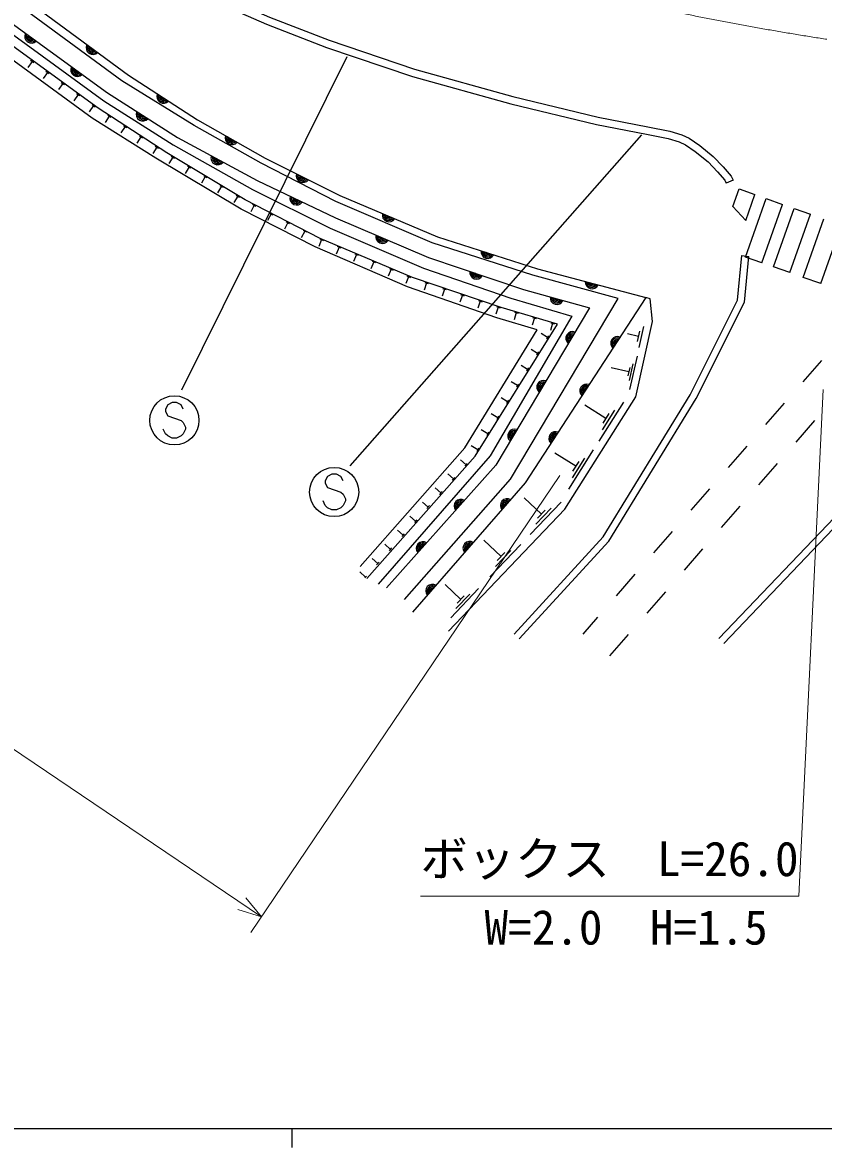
# Model space of a CAD drawing. Units: millimetres, scale not verified. Extents: x 40000 to 680000, y 20000 to 380000.
# Drawn here: x 153765 to 196106, y 204000 to 263478 of the extents above; entities that cross this region are included whole.
import ezdxf
from ezdxf.enums import TextEntityAlignment as Align

# ---------------------------------------------------------------- set-up
doc = ezdxf.new("R2010")
doc.units = ezdxf.units.MM
doc.header["$LTSCALE"] = 1000
doc.linetypes.add('CHAIN', pattern=[18.5, 12, -1.5, 3.5, -1.5])
for name, color, linetype, lineweight in [('M-BGD', 7, 'Continuous', 25), ('M-BMK', 2, 'CHAIN', 13), ('M-STR-HTXT', 7, 'Continuous', 13), ('M-STR-STR1', 1, 'Continuous', 25), ('M-STR-STRC', 7, 'Continuous', 25), ('M-TTL-BAND', 7, 'Continuous', 25)]:
    doc.layers.add(name, color=color, linetype=linetype, lineweight=lineweight)
doc.styles.add('ＭＳ ゴシック', font='')
doc.styles.get('ＭＳ ゴシック').set_extended_font_data('MS Gothic')

msp = doc.modelspace()

# ---------------------------------------------------------------- linework, layer by layer
at = {"layer": 'M-BGD'}
for p, q in [((154275, 261423), (154041, 261098)), ((154193, 261481), (154356, 261364)), ((155086, 260838), (154852, 260514)), ((155005, 260897), (155167, 260780)), ((155897, 260254), (155664, 259929)), ((155816, 260312), (155978, 260195)), ((156709, 259669), (156475, 259345)), ((156628, 259728), (156790, 259611)), ((157520, 259085), (157286, 258760)), ((157439, 259143), (157601, 259026)), ((158351, 258529), (158133, 258193)), ((158267, 258583), (158435, 258474)), ((159189, 257983), (158971, 257648)), ((159105, 258038), (159273, 257929)), ((160028, 257438), (159809, 257103)), ((159944, 257493), (160111, 257384)), ((160782, 256948), (160950, 256839)), ((160866, 256893), (160648, 256558)), ((161712, 256360), (161506, 256017)), ((161626, 256412), (161798, 256309)), ((162570, 255846), (162364, 255503)), ((162484, 255898), (162655, 255795)), ((163427, 255332), (163222, 254989)), ((163342, 255383), (163513, 255281)), ((164285, 254818), (164079, 254475)), ((164199, 254869), (164371, 254766)), ((191324, 255150), (190959, 254987)), ((165143, 254304), (164937, 253961)), ((165057, 254355), (165228, 254252)), ((166018, 253821), (165835, 253465)), ((165929, 253867), (166107, 253775)), ((166818, 253409), (166996, 253318)), ((166907, 253364), (166724, 253008)), ((167796, 252906), (167613, 252550)), ((167707, 252952), (167885, 252860)), ((168685, 252448), (168502, 252093)), ((168597, 252494), (168774, 252403)), ((169579, 251997), (169422, 251629)), ((169486, 252037), (169488, 252035)), ((169488, 252035), (169670, 251958)), ((170498, 251606), (170341, 251238)), ((170406, 251645), (170590, 251566)), ((171418, 251214), (171261, 250846)), ((171326, 251253), (171510, 251175)), ((191791, 251151), (192159, 251115)), ((172338, 250822), (172181, 250454)), ((172246, 250861), (172430, 250783)), ((173258, 250430), (173101, 250062)), ((173166, 250469), (173350, 250391)), ((174178, 250039), (174021, 249671)), ((174086, 250078), (174270, 249999)), ((175121, 249706), (174993, 249327)), ((175026, 249738), (175215, 249674)), ((176068, 249387), (175941, 249008)), ((175974, 249419), (176163, 249355)), ((177016, 249068), (176889, 248689)), ((176921, 249100), (177111, 249036)), ((177964, 248750), (177837, 248370)), ((177869, 248781), (178059, 248718)), ((178912, 248431), (178784, 248052)), ((178817, 248463), (179007, 248399)), ((179869, 248142), (179756, 247758)), ((179773, 248170), (179965, 248114)), ((180828, 247858), (180715, 247475)), ((180732, 247887), (180924, 247830)), ((181787, 247575), (181674, 247191)), ((181691, 247603), (181883, 247546)), ((181522, 246826), (181183, 247037)), ((181575, 246910), (181470, 246741)), ((186326, 246881), (185738, 247013)), ((186387, 247157), (186265, 246606)), ((186596, 247400), (186350, 246297)), ((180995, 245976), (180655, 246187)), ((181047, 246061), (180942, 245891)), ((186250, 245846), (185856, 244079)), ((180467, 245127), (180127, 245338)), ((180519, 245212), (180414, 245042)), ((185817, 245015), (184875, 245225)), ((185866, 245236), (185768, 244794)), ((186034, 245431), (185837, 244547)), ((179939, 244278), (179599, 244489)), ((179992, 244362), (179886, 244193)), ((179411, 243428), (179071, 243639)), ((179464, 243513), (179358, 243343)), ((185531, 243410), (184224, 241338)), ((178883, 242579), (178543, 242790)), ((184601, 242548), (183495, 243245)), ((185066, 242979), (184413, 241943)), ((184764, 242807), (184438, 242289)), ((178936, 242664), (178830, 242494)), ((178355, 241730), (178016, 241941)), ((178408, 241814), (178302, 241645)), ((177827, 240880), (177488, 241091)), ((177880, 240965), (177775, 240795)), ((177212, 240096), (176914, 240363)), ((183006, 240017), (181900, 240714)), ((183935, 240879), (182629, 238806)), ((183470, 240448), (182817, 239412)), ((177279, 240171), (177146, 240022)), ((183169, 240276), (182842, 239758)), ((176546, 239351), (176247, 239618)), ((176612, 239425), (176479, 239276)), ((175879, 238606), (175581, 238872)), ((175946, 238680), (175812, 238531)), ((175212, 237860), (174914, 238127)), ((175279, 237935), (175146, 237786)), ((181194, 237483), (180286, 238350)), ((182235, 238118), (180608, 236414)), ((174546, 237115), (174247, 237382)), ((181715, 237800), (180901, 236948)), ((181398, 237695), (180991, 237270)), ((174612, 237189), (174479, 237040)), ((173879, 236370), (173581, 236636)), ((173945, 236444), (173812, 236295)), ((173212, 235624), (172914, 235891)), ((173279, 235699), (173145, 235550)), ((179061, 235247), (178152, 236115)), ((180101, 235882), (178475, 234178)), ((179581, 235565), (178768, 234713)), ((172545, 234879), (172247, 235146)), ((172612, 234953), (172479, 234804)), ((179264, 235460), (178857, 235034)), ((171903, 234161), (171605, 234427)), ((171945, 234208), (171861, 234113)), ((176932, 232975), (176109, 233760)), ((177875, 233550), (176402, 232007)), ((177404, 233262), (176667, 232491)), ((177117, 233167), (176748, 232782))]:
    msp.add_line(p, q, dxfattribs=at)
for points in [[(104179, 303007), (125443, 287662), (133879, 281708), (140302, 277278), (144059, 274891), (149429, 271819), (156106, 268252), (163226, 264914), (166662, 263391), (169836, 262164), (174372, 260623), (179576, 259185), (184112, 258084), (186744, 257568), (187895, 257348), (188470, 257171), (188809, 257010), (189325, 256654), (190011, 256104), (190502, 255580), (190891, 255139), (190959, 254987)], [(104413, 303331), (125676, 287987), (134107, 282036), (140523, 277611), (144266, 275234), (149622, 272170), (156285, 268610), (163392, 265278), (166815, 263760), (169972, 262540), (174489, 261006), (179677, 259572), (184198, 258475), (186820, 257961), (187992, 257737), (188616, 257544), (189009, 257357), (189564, 256975), (190283, 256398), (190797, 255849), (191231, 255358), (191324, 255150)], [(103044, 301363), (110587, 296180), (136224, 277724), (159361, 260692), (163018, 258337), (166596, 256313), (170535, 254335), (175699, 252154), (180988, 250459), (186721, 248942), (180345, 239133), (174382, 232306)], [(173961, 232979), (179564, 239336), (185245, 248878), (180741, 250118), (175420, 251828), (170335, 254010), (166380, 256034), (162834, 258027), (159020, 260397), (143428, 271854), (137660, 276045), (132151, 279505), (110140, 295490), (102598, 300733)], [(102105, 300038), (109779, 294627), (129703, 280282), (133611, 277614), (136938, 275323), (142886, 270928), (158251, 259754), (161955, 257400), (166161, 255124), (170304, 253147), (175232, 251059), (180254, 249364), (183738, 248391), (178779, 240073), (173003, 233591)], [(171612, 234714), (177152, 240987), (180966, 247226), (178839, 247861), (174115, 249509), (169234, 251612), (165326, 253606), (160806, 256305), (157448, 258424), (142052, 269684), (135978, 274220), (132431, 276590), (129606, 278614), (124113, 282852), (117286, 287686), (109062, 293697), (101498, 299183)], [(171966, 234087), (177699, 240543), (182041, 247532), (179070, 248411), (174372, 249991), (169507, 252062), (165541, 254103), (161388, 256593), (157768, 258947), (136266, 274589), (133002, 276797), (129811, 278973), (124307, 283085), (117444, 288002), (109345, 293903), (101680, 299440)], [(101872, 299710), (109612, 294373), (129535, 279997), (133365, 277297), (136645, 275022), (142656, 270580), (158068, 259343), (161724, 257005), (165915, 254651), (170037, 252600), (174955, 250497), (179579, 248906), (182802, 247954), (178491, 240568), (172559, 233788)], [(179753, 231138), (184468, 236284), (189056, 243787), (191561, 248792), (191791, 251151)], [(180026, 230888), (184765, 236061), (189380, 243608), (191923, 248688), (192159, 251115)], [(176281, 231301), (182433, 237746), (186179, 243689), (187065, 247665), (186939, 248865), (186721, 248942)], [(190566, 230903), (197070, 237721), (199142, 240232), (200830, 242609), (202381, 244824)], [(190834, 230648), (197347, 237475), (199436, 240007), (201133, 242395), (202926, 244957)]]:
    msp.add_lwpolyline(points, dxfattribs=at)
for centre, radius, start, end in [((154240, 262738), 354, 152.77004, 315.17522), ((154240, 262738), 283, 154.99408, 312.95118), ((154240, 262738), 212, 158.7404, 309.20485), ((154240, 262738), 142, 166.45213, 301.49312), ((154240, 262738), 100, 176.76979, 291.17546), ((157488, 262137), 354, 152.43925, 314.84443), ((157488, 262137), 283, 154.66329, 312.62039), ((157488, 262137), 212, 158.40962, 308.87406), ((157488, 262137), 142, 166.12135, 301.16233), ((157488, 262137), 100, 176.43901, 290.84467), ((156666, 260974), 354, 152.77004, 315.17522), ((156666, 260974), 283, 154.99408, 312.95118), ((156666, 260974), 212, 158.7404, 309.20485), ((156666, 260974), 142, 166.45213, 301.49312), ((156666, 260974), 100, 176.76979, 291.17546), ((161219, 259560), 354, 156.02491, 318.43009), ((161219, 259560), 283, 158.24895, 316.20605), ((161219, 259560), 212, 161.99528, 312.45973), ((161219, 259560), 142, 169.70701, 304.748), ((161219, 259560), 100, 180.02467, 294.43034), ((160132, 258622), 354, 156.35765, 318.76283), ((160132, 258622), 283, 158.58169, 316.53879), ((160132, 258622), 212, 162.32801, 312.79246), ((160132, 258622), 142, 170.03974, 305.08073), ((160132, 258622), 100, 180.35741, 294.76307), ((164833, 257372), 354, 159.29669, 321.70186), ((164833, 257372), 283, 161.52073, 319.47783), ((164833, 257372), 212, 165.26705, 315.7315), ((164833, 257372), 142, 172.97878, 308.01977), ((164833, 257372), 100, 183.29644, 297.70211), ((164083, 256309), 354, 160.38204, 322.78722), ((164083, 256309), 283, 162.60608, 320.56318), ((164083, 256309), 212, 166.3524, 316.81685), ((164083, 256309), 142, 174.06413, 309.10512), ((164083, 256309), 100, 184.3818, 298.78746), ((168590, 255372), 354, 162.14112, 324.5463), ((168590, 255372), 283, 164.36516, 322.32226), ((168590, 255372), 212, 168.11149, 318.57594), ((168590, 255372), 142, 175.82322, 310.86421), ((168590, 255372), 100, 186.14088, 300.54655), ((168256, 254184), 354, 163.28354, 325.68872), ((168256, 254184), 283, 165.50758, 323.46468), ((168256, 254184), 212, 169.25391, 319.71835), ((168256, 254184), 142, 176.96564, 312.00662), ((168256, 254184), 100, 187.2833, 301.68896), ((173138, 253294), 354, 165.89372, 328.2989), ((173138, 253294), 283, 168.11776, 326.07486), ((173138, 253294), 212, 171.86409, 322.32854), ((173138, 253294), 142, 179.57582, 314.61681), ((173138, 253294), 100, 189.89348, 304.29914), ((172789, 252153), 354, 165.8415, 328.24668), ((172789, 252153), 283, 168.06554, 326.02264), ((172789, 252153), 212, 171.81187, 322.27632), ((172789, 252153), 142, 179.5236, 314.56459), ((172789, 252153), 100, 189.84126, 304.24692), ((178360, 251358), 354, 171.02807, 333.43325), ((178360, 251358), 283, 173.25211, 331.20921), ((178360, 251358), 212, 176.99843, 327.46288), ((178360, 251358), 142, 184.71016, 319.75115), ((178360, 251358), 100, 195.02782, 309.43349), ((177760, 250263), 354, 170.14787, 332.55305), ((177760, 250263), 283, 172.37191, 330.32901), ((177760, 250263), 212, 176.11824, 326.58269), ((177760, 250263), 142, 183.82997, 318.87096), ((177760, 250263), 100, 194.14763, 308.55329), ((183868, 249753), 354, 173.97668, 336.38186), ((183868, 249753), 283, 176.20072, 334.15782), ((183868, 249753), 212, 179.94704, 330.41149), ((183868, 249753), 142, 187.65877, 322.69976), ((183868, 249753), 100, 197.97644, 312.3821), ((182011, 248930), 354, 173.19346, 335.59864), ((182011, 248930), 283, 175.4175, 333.3746), ((182011, 248930), 212, 179.16383, 329.62828), ((182011, 248930), 142, 186.87556, 321.91655), ((182011, 248930), 100, 197.19322, 311.59888), ((182842, 246781), 354, 67.9929, 230.39808), ((182842, 246781), 283, 70.21694, 228.17404), ((182842, 246781), 212, 73.96326, 224.42771), ((182842, 246781), 142, 81.67499, 216.71598), ((182842, 246781), 100, 91.99265, 206.39832), ((185214, 246523), 354, 65.77354, 228.17872), ((185214, 246523), 283, 67.99758, 225.95468), ((185214, 246523), 212, 71.74391, 222.20836), ((185214, 246523), 142, 79.45564, 214.49663), ((185214, 246523), 100, 89.7733, 204.17896), ((181305, 244204), 354, 67.9929, 230.39808), ((181305, 244204), 283, 70.21694, 228.17404), ((181305, 244204), 212, 73.96326, 224.42771), ((181305, 244204), 142, 81.67499, 216.71598), ((181305, 244204), 100, 91.99265, 206.39832), ((183579, 244008), 354, 65.77354, 228.17872), ((183579, 244008), 283, 67.99758, 225.95468), ((183579, 244008), 212, 71.74391, 222.20836), ((183579, 244008), 142, 79.45564, 214.49663), ((183579, 244008), 100, 89.7733, 204.17896), ((179769, 241628), 354, 67.9929, 230.39808), ((179769, 241628), 283, 70.21694, 228.17404), ((179769, 241628), 212, 73.96326, 224.42771), ((179769, 241628), 142, 81.67499, 216.71598), ((179769, 241628), 100, 91.99265, 206.39832), ((181944, 241492), 354, 65.77354, 228.17872), ((181944, 241492), 283, 67.99758, 225.95468), ((181944, 241492), 212, 71.74391, 222.20836), ((181944, 241492), 142, 79.45564, 214.49663), ((181944, 241492), 100, 89.7733, 204.17896), ((176930, 237916), 354, 57.09506, 219.50024), ((176930, 237916), 283, 59.3191, 217.2762), ((176930, 237916), 212, 63.06542, 213.52987), ((176930, 237916), 142, 70.77715, 205.81814), ((176930, 237916), 100, 81.09482, 195.50048), ((179378, 237943), 354, 57.65814, 220.06332), ((179378, 237943), 283, 59.88218, 217.83928), ((179378, 237943), 212, 63.62851, 214.09296), ((179378, 237943), 142, 71.34024, 206.38123), ((179378, 237943), 100, 81.6579, 196.06356), ((174934, 235676), 354, 57.09506, 219.50024), ((174934, 235676), 283, 59.3191, 217.2762), ((174934, 235676), 212, 63.06542, 213.52987), ((174934, 235676), 142, 70.77715, 205.81814), ((174934, 235676), 100, 81.09482, 195.50048), ((177404, 235684), 354, 57.65814, 220.06332), ((177404, 235684), 283, 59.88218, 217.83928), ((177404, 235684), 212, 63.62851, 214.09296), ((177404, 235684), 142, 71.34024, 206.38123), ((177404, 235684), 100, 81.6579, 196.06356), ((175431, 233424), 354, 57.65814, 220.06332), ((175431, 233424), 283, 59.88218, 217.83928), ((175431, 233424), 212, 63.62851, 214.09296), ((175431, 233424), 142, 71.34024, 206.38123), ((175431, 233424), 100, 81.6579, 196.06356)]:
    msp.add_arc(centre, radius, start, end, dxfattribs=at)
at = {"layer": 'M-BMK'}
msp.add_arc((220501, 419337), 158607, 250.20065, 285.62326, dxfattribs=at)
at = {"layer": 'M-STR-HTXT'}
for p, q in [((83468, 272239), (166400, 216194)), ((196095, 244074), (194805, 217296)), ((182169, 239529), (165840, 215366)), ((166400, 216194), (165574, 217205)), ((194805, 217296), (174805, 217296)), ((166400, 216194), (165154, 216583))]:
    msp.add_line(p, q, dxfattribs=at)
at = {"layer": 'M-STR-STR1'}
for p, q in [((195993, 245610), (195007, 244479)), ((194021, 243349), (193035, 242218)), ((195634, 242428), (194648, 241298)), ((192049, 241088), (191064, 239957)), ((193662, 240167), (192676, 239037)), ((190078, 238827), (189092, 237696)), ((191690, 237906), (190704, 236776)), ((188106, 236566), (187120, 235435)), ((189719, 235645), (188733, 234515)), ((186134, 234305), (185148, 233174)), ((187747, 233384), (186761, 232253)), ((184163, 232044), (183376, 231141)), ((185775, 231123), (184789, 229992))]:
    msp.add_line(p, q, dxfattribs=at)
at = {"layer": 'M-STR-STRC'}
for p, q in [((170914, 261672), (162175, 244037)), ((186479, 257531), (171072, 240036)), ((191319, 253751), (191646, 254677)), ((191646, 254677), (192484, 254381)), ((191991, 251077), (193084, 254169)), ((191999, 253008), (192484, 254381)), ((193084, 254169), (193946, 253864)), ((191319, 253751), (191999, 253008)), ((192854, 250772), (193946, 253864)), ((193458, 250559), (194551, 253651)), ((194551, 253651), (195411, 253347)), ((194319, 250255), (195411, 253347)), ((195026, 250005), (196118, 253097)), ((195963, 249674), (197055, 252766)), ((192854, 250772), (191991, 251077)), ((194319, 250255), (193458, 250559)), ((195963, 249674), (195026, 250005)), ((161439, 243272), (161321, 243035)), ((161675, 243390), (161439, 243272)), ((161912, 243390), (161675, 243390)), ((162148, 243272), (161912, 243390)), ((162266, 243035), (162148, 243272)), ((161321, 243035), (161321, 242917)), ((161321, 242917), (161439, 242681)), ((161439, 242681), (162148, 242444)), ((162148, 242444), (162266, 242326)), ((162266, 242326), (162385, 242090)), ((162385, 242090), (162385, 241972)), ((161321, 241735), (161203, 241972)), ((161439, 241617), (161321, 241735)), ((161675, 241499), (161439, 241617)), ((161912, 241499), (161675, 241499)), ((162148, 241617), (161912, 241499)), ((162266, 241735), (162148, 241617)), ((162385, 241972), (162266, 241735)), ((169888, 239481), (169770, 239245)), ((169770, 239245), (169770, 239127)), ((169770, 239127), (169888, 238890)), ((170125, 239599), (169888, 239481)), ((170361, 239599), (170125, 239599)), ((170597, 239481), (170361, 239599)), ((170715, 239245), (170597, 239481)), ((169888, 238890), (170597, 238654)), ((170597, 238654), (170715, 238536)), ((170715, 238536), (170834, 238299)), ((169770, 237945), (169652, 238181)), ((169888, 237827), (169770, 237945)), ((170715, 237945), (170597, 237827)), ((170834, 238181), (170715, 237945)), ((170834, 238299), (170834, 238181)), ((170125, 237709), (169888, 237827)), ((170361, 237709), (170125, 237709)), ((170597, 237827), (170361, 237709))]:
    msp.add_line(p, q, dxfattribs=at)
for centre in [(161794, 242444), (170243, 238654)]:
    msp.add_circle(centre, 1300, dxfattribs=at)
at = {"layer": 'M-TTL-BAND'}
for p, q in [((40000, 205000), (579000, 205000)), ((168000, 205000), (168000, 204000))]:
    msp.add_line(p, q, dxfattribs=at)

# ---------------------------------------------------------------- texts
at = {"layer": 'M-STR-HTXT', "style": 'ＭＳ ゴシック'}
msp.add_text('ボックス\u3000L=26.0', height=1833, dxfattribs=at).set_placement((174805, 217796), align=Align.BOTTOM_LEFT)
msp.add_text('W=2.0\u3000H=1.5', height=1833, dxfattribs=at).set_placement((185672, 214177), align=Align.BOTTOM_CENTER)

doc.saveas('drawing.dxf')
